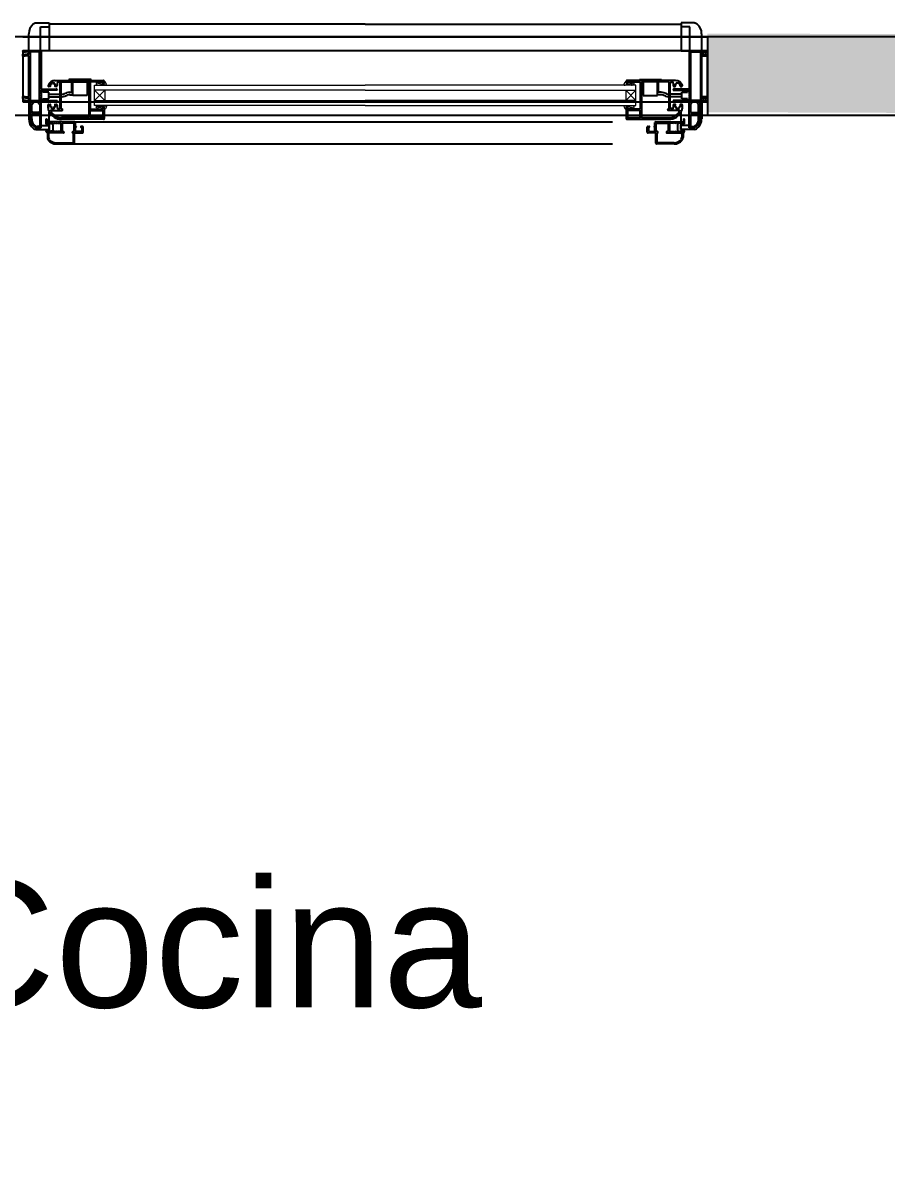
# Model space of a CAD drawing. Header units: millimetres. Extents: x 1.3 to 27.5, y 1.1 to 13.6.
# Drawn here: x 6.519 to 7.529, y 9.36 to 10.705 of the extents above; entities that cross this region are included whole.
import ezdxf

# ---------------------------------------------------------------- set-up
doc = ezdxf.new("R2010")
doc.units = ezdxf.units.MM
for name, color, linetype in [('PDF_Texto', 7, 'Continuous'), ('U-00-Carpinteria-Ventana-Hoja', 1, 'Continuous'), ('U-00-Carpinteria-Ventana-Marco', 2, 'Continuous'), ('U-00-Carpinteria-Ventana-Vano', 1, 'Continuous'), ('U-00-Muro-PANELES MADERA', 36, 'Continuous')]:
    doc.layers.add(name, color=color, linetype=linetype)
doc.layers.add('U-00-Carpinteria-Ventana-Vidrio', color=132, linetype='Continuous', lineweight=9, transparency=0.8)
doc.layers.add('U-00-Grafica-Hatch-Madera', color=7, linetype='Continuous', true_color=0xb8a47a)
doc.styles.add('PDF Arial', font='arial.ttf')

msp = doc.modelspace()

# ---------------------------------------------------------------- hatches: boundary and pattern name
at = {"layer": 'U-00-Grafica-Hatch-Madera', "true_color": 0x784a3b}
h = msp.add_hatch(color=27, dxfattribs=at)
h.dxf.hatch_style = 1
h.paths.add_polyline_path([(8.5919, 9.3767), (8.5919, 10.6887), (7.319, 10.6927), (7.319, 10.6007), (8.4999, 10.5967), (8.4999, 6.6767), (7.8136, 6.6767), (7.8136, 6.5847), (9.2919, 6.5897), (9.2919, 6.6758), (8.5919, 6.6767)])

# ---------------------------------------------------------------- linework, layer by layer
at = {"layer": 'U-00-Carpinteria-Ventana-Hoja'}
for p, q in [((6.5506, 10.6308), (6.5493, 10.6308)), ((6.5499, 10.6322), (6.5499, 10.632)), ((6.5499, 10.632), (6.5506, 10.632)), ((6.5522, 10.6332), (6.5507, 10.6332)), ((6.5522, 10.6342), (6.5522, 10.6332)), ((6.5546, 10.6352), (6.5532, 10.6352)), ((6.5556, 10.6332), (6.5556, 10.6342)), ((6.5574, 10.6332), (6.5556, 10.6332)), ((6.5563, 10.6377), (6.613, 10.6377)), ((6.5567, 10.632), (6.5574, 10.632)), ((6.5579, 10.6308), (6.5567, 10.6308)), ((6.5574, 10.632), (6.5574, 10.6332)), ((6.5589, 10.6348), (6.5589, 10.6318)), ((6.5614, 10.6358), (6.5599, 10.6358)), ((6.5624, 10.6059), (6.5624, 10.6348)), ((6.5638, 10.6044), (6.5638, 10.6363)), ((6.5638, 10.6363), (6.5961, 10.6363)), ((6.5986, 10.639), (6.5727, 10.639)), ((6.5727, 10.639), (6.5727, 10.6377)), ((6.5727, 10.6377), (6.5986, 10.6377)), ((6.5762, 10.6241), (6.5762, 10.6363)), ((6.5773, 10.6201), (6.5773, 10.6363)), ((6.594, 10.6363), (6.594, 10.6201)), ((6.5951, 10.6226), (6.5951, 10.6363)), ((6.5961, 10.6363), (6.5961, 10.5954)), ((6.6125, 10.6363), (6.5976, 10.6363)), ((6.5976, 10.6363), (6.5976, 10.6044)), ((6.5986, 10.6377), (6.5986, 10.639)), ((6.6125, 10.6343), (6.6125, 10.6363)), ((6.6133, 10.6343), (6.6125, 10.6343)), ((6.614, 10.6367), (6.614, 10.635)), ((7.224, 10.6367), (7.224, 10.635)), ((7.2248, 10.6343), (7.2255, 10.6343)), ((7.2818, 10.6377), (7.225, 10.6377)), ((7.2255, 10.6343), (7.2255, 10.6363)), ((7.2255, 10.6363), (7.2405, 10.6363)), ((7.2395, 10.6377), (7.2395, 10.639)), ((7.2395, 10.639), (7.2654, 10.639)), ((7.2654, 10.6377), (7.2395, 10.6377)), ((7.2405, 10.6363), (7.2405, 10.6044)), ((7.2742, 10.6363), (7.242, 10.6363)), ((7.242, 10.6363), (7.242, 10.5954)), ((7.243, 10.6226), (7.243, 10.6363)), ((7.2441, 10.6363), (7.2441, 10.6201)), ((7.2608, 10.6201), (7.2608, 10.6363)), ((7.2619, 10.6241), (7.2619, 10.6363)), ((7.2654, 10.639), (7.2654, 10.6377)), ((7.2742, 10.6044), (7.2742, 10.6363)), ((7.2757, 10.6059), (7.2757, 10.6348)), ((7.2767, 10.6358), (7.2782, 10.6358)), ((7.2792, 10.6348), (7.2792, 10.6318)), ((7.2802, 10.6308), (7.2814, 10.6308)), ((7.2807, 10.632), (7.2807, 10.6332)), ((7.2807, 10.6332), (7.2825, 10.6332)), ((7.2814, 10.632), (7.2807, 10.632)), ((7.2825, 10.6332), (7.2825, 10.6342)), ((7.2835, 10.6352), (7.2849, 10.6352)), ((7.2859, 10.6342), (7.2859, 10.6332)), ((7.2859, 10.6332), (7.2874, 10.6332)), ((7.2882, 10.632), (7.2875, 10.632)), ((7.2875, 10.6308), (7.2888, 10.6308)), ((7.2882, 10.6322), (7.2882, 10.632)), ((6.5421, 10.6243), (6.5421, 10.6263)), ((6.5491, 10.6243), (6.5421, 10.6243)), ((6.5421, 10.6143), (6.5421, 10.6163)), ((6.5421, 10.6163), (6.5491, 10.6163)), ((6.5491, 10.6163), (6.5491, 10.6243)), ((6.5491, 10.6218), (6.5624, 10.6218)), ((6.5491, 10.6188), (6.5624, 10.6188)), ((6.5638, 10.6218), (6.5643, 10.6218)), ((6.5638, 10.6188), (6.5649, 10.6188)), ((6.5673, 10.6224), (6.5699, 10.6235)), ((6.568, 10.6194), (6.5706, 10.6205)), ((6.573, 10.6241), (6.5773, 10.6241)), ((6.5736, 10.6211), (6.5773, 10.6211)), ((6.594, 10.6201), (6.5773, 10.6201)), ((6.594, 10.6221), (6.5946, 10.6221)), ((7.2441, 10.6221), (7.2435, 10.6221)), ((7.2441, 10.6201), (7.2608, 10.6201)), ((7.2651, 10.6241), (7.2608, 10.6241)), ((7.2644, 10.6211), (7.2608, 10.6211)), ((7.2701, 10.6194), (7.2675, 10.6205)), ((7.2707, 10.6224), (7.2681, 10.6235)), ((7.2742, 10.6188), (7.2731, 10.6188)), ((7.2742, 10.6218), (7.2738, 10.6218)), ((7.289, 10.6218), (7.2757, 10.6218)), ((7.289, 10.6188), (7.2757, 10.6188)), ((7.289, 10.6163), (7.289, 10.6243)), ((7.289, 10.6243), (7.2959, 10.6243)), ((7.2959, 10.6163), (7.289, 10.6163)), ((7.2959, 10.6243), (7.2959, 10.6263)), ((7.2959, 10.6143), (7.2959, 10.6163)), ((6.5483, 10.6053), (6.5483, 10.6089)), ((6.5493, 10.6099), (6.5506, 10.6099)), ((6.5506, 10.6087), (6.5499, 10.6087)), ((6.5499, 10.6087), (6.5499, 10.6075)), ((6.5499, 10.6075), (6.5522, 10.6075)), ((6.5516, 10.6029), (6.5648, 10.6029)), ((6.5522, 10.6075), (6.5522, 10.6059)), ((6.5532, 10.6049), (6.5547, 10.6049)), ((6.5556, 10.6059), (6.5556, 10.6075)), ((6.5556, 10.6075), (6.5574, 10.6075)), ((6.5567, 10.6099), (6.5579, 10.6099)), ((6.5574, 10.6087), (6.5567, 10.6087)), ((6.5574, 10.6075), (6.5574, 10.6087)), ((6.5589, 10.6089), (6.5589, 10.6059)), ((6.5599, 10.6049), (6.5614, 10.6049)), ((6.5648, 10.6044), (6.5638, 10.6044)), ((6.5653, 10.6034), (6.5653, 10.6039)), ((6.5976, 10.6044), (6.6125, 10.6044)), ((6.5976, 10.5949), (6.5976, 10.6024)), ((6.5981, 10.6029), (6.612, 10.6029)), ((6.6125, 10.6044), (6.6125, 10.6064)), ((6.6125, 10.6064), (6.6133, 10.6064)), ((6.6125, 10.6024), (6.6125, 10.5949)), ((6.614, 10.6056), (6.614, 10.5934)), ((7.224, 10.6056), (7.224, 10.5934)), ((7.2255, 10.6064), (7.2248, 10.6064)), ((7.2255, 10.6044), (7.2255, 10.6064)), ((7.2405, 10.6044), (7.2255, 10.6044)), ((7.2255, 10.6024), (7.2255, 10.5949)), ((7.24, 10.6029), (7.226, 10.6029)), ((7.2405, 10.5949), (7.2405, 10.6024)), ((7.2727, 10.6034), (7.2727, 10.6039)), ((7.2732, 10.6044), (7.2742, 10.6044)), ((7.2865, 10.6029), (7.2732, 10.6029)), ((7.2782, 10.6049), (7.2767, 10.6049)), ((7.2792, 10.6089), (7.2792, 10.6059)), ((7.2814, 10.6099), (7.2802, 10.6099)), ((7.2807, 10.6075), (7.2807, 10.6087)), ((7.2807, 10.6087), (7.2814, 10.6087)), ((7.2824, 10.6075), (7.2807, 10.6075)), ((7.2824, 10.6059), (7.2824, 10.6075)), ((7.2849, 10.6049), (7.2834, 10.6049)), ((7.2882, 10.6075), (7.2859, 10.6075)), ((7.2859, 10.6075), (7.2859, 10.6059)), ((7.2888, 10.6099), (7.2875, 10.6099)), ((7.2875, 10.6087), (7.2882, 10.6087)), ((7.2882, 10.6087), (7.2882, 10.6075)), ((7.2898, 10.6053), (7.2898, 10.6089)), ((6.5951, 10.5944), (6.5641, 10.5944)), ((6.613, 10.5924), (6.5641, 10.5924)), ((6.612, 10.5944), (6.5981, 10.5944)), ((7.225, 10.5924), (7.2739, 10.5924)), ((7.226, 10.5944), (7.24, 10.5944)), ((7.243, 10.5944), (7.2739, 10.5944))]:
    msp.add_line(p, q, dxfattribs=at)
for centre, radius, start, end in [((6.5563, 10.6293), 0.00846, 89.9334, 160.5221), ((6.5493, 10.6318), 0.000996, 160.5221, 270), ((6.5507, 10.6323), 0.000846, 92.1062, 190.202), ((6.5506, 10.6314), 0.000597, 270, 90), ((6.5532, 10.6342), 0.000996, 90, 180), ((6.5546, 10.6342), 0.000996, 360, 90), ((6.5567, 10.6314), 0.000597, 90, 270), ((6.5579, 10.6318), 0.000996, 270, 360), ((6.5599, 10.6348), 0.000996, 90.0006, 180), ((6.5614, 10.6348), 0.000996, 360, 90.0006), ((6.613, 10.6367), 0.000996, 360, 90.0008), ((6.6133, 10.635), 0.000747, 270, 360), ((7.225, 10.6367), 0.000996, 89.9992, 180), ((7.2248, 10.635), 0.000747, 180, 270), ((7.2767, 10.6348), 0.000996, 89.9994, 180), ((7.2782, 10.6348), 0.000996, 0, 89.9994), ((7.2802, 10.6318), 0.000996, 180, 270), ((7.2814, 10.6314), 0.000597, 270, 90), ((7.2818, 10.6293), 0.00846, 19.4779, 90.0666), ((7.2835, 10.6342), 0.000996, 90, 180), ((7.2849, 10.6342), 0.000996, 0, 90), ((7.2875, 10.6314), 0.000597, 90, 270), ((7.2873, 10.6323), 0.000846, 349.798, 87.8938), ((7.2888, 10.6318), 0.000996, 270, 19.4779), ((6.5643, 10.6298), 0.00797, 270, 292.5568), ((6.5649, 10.6268), 0.00797, 270, 292.5568), ((6.573, 10.6161), 0.00797, 90, 112.5568), ((6.5736, 10.6131), 0.00797, 90, 112.5568), ((6.5946, 10.6226), 0.000498, 270, 360), ((7.2435, 10.6226), 0.000498, 180, 270), ((7.2644, 10.6131), 0.00797, 67.4432, 90), ((7.2651, 10.6161), 0.00797, 67.4432, 90), ((7.2731, 10.6268), 0.00797, 247.4432, 270), ((7.2738, 10.6298), 0.00797, 247.4432, 270), ((6.5493, 10.6089), 0.000996, 90, 180), ((6.5563, 10.6053), 0.00797, 180, 206.2865), ((6.5641, 10.6092), 0.0167, 206.2865, 270), ((6.5506, 10.6093), 0.000597, 270, 90), ((6.5516, 10.6024), 0.000498, 89.9992, 208.3925), ((6.5641, 10.6092), 0.0147, 208.3925, 270), ((6.5532, 10.6059), 0.000996, 180, 270), ((6.5547, 10.6059), 0.000996, 270, 360), ((6.5567, 10.6093), 0.000597, 90, 270), ((6.5579, 10.6089), 0.000996, 360, 90), ((6.5599, 10.6059), 0.000996, 180, 269.9994), ((6.5614, 10.6059), 0.000996, 269.9994, 360), ((6.5648, 10.6039), 0.000498, 359.9992, 90), ((6.5648, 10.6034), 0.000498, 269.9992, 359.9992), ((6.5981, 10.6024), 0.000498, 89.9992, 180), ((6.612, 10.6024), 0.000498, 360, 89.9992), ((6.6133, 10.6056), 0.000747, 360, 90), ((7.2248, 10.6056), 0.000747, 90, 180), ((7.226, 10.6024), 0.000498, 90.0008, 180), ((7.24, 10.6024), 0.000498, 0, 90.0008), ((7.2732, 10.6039), 0.000498, 90, 180.0008), ((7.2732, 10.6034), 0.000498, 180.0008, 270.0008), ((7.2739, 10.6092), 0.0147, 270, 331.6075), ((7.2739, 10.6092), 0.0167, 270, 333.7135), ((7.2767, 10.6059), 0.000996, 180, 270.0006), ((7.2782, 10.6059), 0.000996, 270.0006, 0), ((7.2802, 10.6089), 0.000996, 90, 180), ((7.2814, 10.6093), 0.000597, 270, 90), ((7.2834, 10.6059), 0.000996, 180, 270), ((7.2849, 10.6059), 0.000996, 270, 0), ((7.2865, 10.6024), 0.000498, 331.6075, 90.0008), ((7.2875, 10.6093), 0.000597, 90, 270), ((7.2888, 10.6089), 0.000996, 0, 90), ((7.2818, 10.6053), 0.00797, 333.7135, 0), ((6.5951, 10.5954), 0.000996, 270, 360), ((6.5981, 10.5949), 0.000498, 180, 270), ((6.612, 10.5949), 0.000498, 270, 360), ((6.613, 10.5934), 0.000996, 270, 360), ((7.225, 10.5934), 0.000996, 180, 270), ((7.226, 10.5949), 0.000498, 180, 270), ((7.24, 10.5949), 0.000498, 270, 0), ((7.243, 10.5954), 0.000996, 180, 270)]:
    msp.add_arc(centre, radius, start, end, dxfattribs=at)
at = {"layer": 'U-00-Carpinteria-Ventana-Marco'}
for p, q in [((6.5343, 10.705), (6.5496, 10.705)), ((6.5396, 10.6726), (6.5396, 10.7005)), ((6.5396, 10.7005), (6.5496, 10.7005)), ((6.5496, 10.705), (6.5496, 10.6726)), ((6.919, 10.7035), (6.5496, 10.7035)), ((6.919, 10.7035), (7.2885, 10.7035)), ((7.2885, 10.705), (7.2885, 10.6726)), ((7.3038, 10.705), (7.2885, 10.705)), ((7.2984, 10.7005), (7.2885, 10.7005)), ((7.2984, 10.6726), (7.2984, 10.7005)), ((6.5257, 10.6726), (6.5257, 10.6925)), ((7.3124, 10.6726), (7.3124, 10.6925)), ((6.519, 10.6719), (6.519, 10.6726)), ((6.519, 10.6726), (6.5401, 10.6726)), ((6.519, 10.6726), (6.519, 10.6719)), ((6.519, 10.6662), (6.519, 10.6686)), ((6.519, 10.6686), (6.52, 10.6686)), ((6.521, 10.6705), (6.5193, 10.6715)), ((6.52, 10.6686), (6.52, 10.6679)), ((6.52, 10.6679), (6.5209, 10.6679)), ((6.5209, 10.6679), (6.5235, 10.6686)), ((6.5221, 10.6714), (6.5217, 10.6707)), ((6.5252, 10.6714), (6.5221, 10.6714)), ((6.5235, 10.6686), (6.524, 10.6686)), ((6.5245, 10.6681), (6.5245, 10.6679)), ((6.5245, 10.6679), (6.5252, 10.6679)), ((6.5496, 10.6726), (6.5257, 10.6726)), ((6.5257, 10.6684), (6.5257, 10.6709)), ((6.5272, 10.6706), (6.5272, 10.6148)), ((6.5379, 10.6711), (6.5277, 10.6711)), ((6.5384, 10.6148), (6.5384, 10.6706)), ((6.5401, 10.6726), (6.5401, 10.6288)), ((7.2885, 10.6726), (7.3124, 10.6726)), ((7.319, 10.6726), (7.2979, 10.6726)), ((7.2979, 10.6726), (7.2979, 10.6288)), ((7.2997, 10.6148), (7.2997, 10.6706)), ((7.3002, 10.6711), (7.3104, 10.6711)), ((7.3109, 10.6706), (7.3109, 10.6148)), ((7.3124, 10.6684), (7.3124, 10.6709)), ((7.3129, 10.6714), (7.3159, 10.6714)), ((7.3136, 10.6679), (7.3129, 10.6679)), ((7.3136, 10.6681), (7.3136, 10.6679)), ((7.3146, 10.6686), (7.3141, 10.6686)), ((7.3171, 10.6679), (7.3146, 10.6686)), ((7.3159, 10.6714), (7.3164, 10.6707)), ((7.317, 10.6705), (7.3188, 10.6715)), ((7.318, 10.6679), (7.3171, 10.6679)), ((7.319, 10.6686), (7.318, 10.6686)), ((7.318, 10.6686), (7.318, 10.6679)), ((7.319, 10.6719), (7.319, 10.6726)), ((7.319, 10.6726), (7.319, 10.6719)), ((7.319, 10.6662), (7.319, 10.6686)), ((6.5202, 10.6655), (6.519, 10.6662)), ((6.5252, 10.6667), (6.5202, 10.6667)), ((6.5202, 10.6667), (6.5202, 10.6655)), ((6.5257, 10.6442), (6.5257, 10.6662)), ((7.3124, 10.6442), (7.3124, 10.6662)), ((7.3129, 10.6667), (7.3178, 10.6667)), ((7.3178, 10.6667), (7.3178, 10.6655)), ((7.3178, 10.6655), (7.319, 10.6662)), ((6.5257, 10.6192), (6.5257, 10.6442)), ((7.3124, 10.6192), (7.3124, 10.6442)), ((6.5411, 10.6278), (6.5579, 10.6278)), ((7.2969, 10.6278), (7.2802, 10.6278)), ((6.519, 10.6192), (6.5202, 10.6199)), ((6.519, 10.6168), (6.519, 10.6192)), ((6.52, 10.6168), (6.519, 10.6168)), ((6.5193, 10.6139), (6.521, 10.6149)), ((6.5209, 10.6175), (6.52, 10.6175)), ((6.52, 10.6175), (6.52, 10.6168)), ((6.5202, 10.6199), (6.5202, 10.6187)), ((6.5202, 10.6187), (6.5252, 10.6187)), ((6.5235, 10.6168), (6.5209, 10.6175)), ((6.5217, 10.6148), (6.5221, 10.614)), ((6.5221, 10.614), (6.5252, 10.614)), ((6.524, 10.6168), (6.5235, 10.6168)), ((6.5252, 10.6175), (6.5245, 10.6175)), ((6.5245, 10.6175), (6.5245, 10.6173)), ((6.5256, 10.6156), (6.5256, 10.6156)), ((6.5257, 10.6145), (6.5257, 10.617)), ((6.5277, 10.6143), (6.5379, 10.6143)), ((6.5401, 10.6258), (6.5401, 10.6218)), ((6.5401, 10.6218), (6.5406, 10.6213)), ((6.5406, 10.6213), (6.5401, 10.6208)), ((6.5401, 10.6208), (6.5401, 10.6198)), ((6.5401, 10.6198), (6.5406, 10.6193)), ((6.5406, 10.6193), (6.5401, 10.6188)), ((6.5401, 10.6188), (6.5401, 10.6148)), ((6.5589, 10.6263), (6.5406, 10.6263)), ((6.5406, 10.6143), (6.5589, 10.6143)), ((6.5589, 10.6268), (6.5589, 10.6263)), ((6.5589, 10.6143), (6.5589, 10.6138)), ((7.2792, 10.6268), (7.2792, 10.6263)), ((7.2792, 10.6263), (7.2974, 10.6263)), ((7.2974, 10.6143), (7.2792, 10.6143)), ((7.2792, 10.6143), (7.2792, 10.6138)), ((7.2979, 10.6218), (7.2974, 10.6213)), ((7.2974, 10.6213), (7.2979, 10.6208)), ((7.2979, 10.6198), (7.2974, 10.6193)), ((7.2974, 10.6193), (7.2979, 10.6188)), ((7.2979, 10.6258), (7.2979, 10.6218)), ((7.2979, 10.6208), (7.2979, 10.6198)), ((7.2979, 10.6188), (7.2979, 10.6148)), ((7.3104, 10.6143), (7.3002, 10.6143)), ((7.3124, 10.6145), (7.3124, 10.617)), ((7.3124, 10.6156), (7.3124, 10.6156)), ((7.3178, 10.6187), (7.3129, 10.6187)), ((7.3129, 10.6175), (7.3136, 10.6175)), ((7.3159, 10.614), (7.3129, 10.614)), ((7.3136, 10.6175), (7.3136, 10.6173)), ((7.3141, 10.6168), (7.3146, 10.6168)), ((7.3146, 10.6168), (7.3171, 10.6175)), ((7.3164, 10.6148), (7.3159, 10.614)), ((7.3188, 10.6139), (7.317, 10.6149)), ((7.3171, 10.6175), (7.318, 10.6175)), ((7.319, 10.6192), (7.3178, 10.6199)), ((7.3178, 10.6199), (7.3178, 10.6187)), ((7.318, 10.6175), (7.318, 10.6168)), ((7.318, 10.6168), (7.319, 10.6168)), ((7.319, 10.6168), (7.319, 10.6192)), ((6.5579, 10.6129), (6.519, 10.6129)), ((6.5496, 10.6129), (6.5257, 10.6129)), ((6.5257, 10.6129), (6.5257, 10.5929)), ((6.5278, 10.6129), (6.5278, 10.5929)), ((6.529, 10.6129), (6.5278, 10.6129)), ((6.5313, 10.6124), (6.529, 10.6129)), ((6.5293, 10.6099), (6.5313, 10.6119)), ((6.5293, 10.6014), (6.5293, 10.6099)), ((6.5377, 10.6004), (6.5303, 10.6004)), ((6.5313, 10.6119), (6.5313, 10.6124)), ((6.539, 10.6129), (6.5367, 10.6124)), ((6.5367, 10.6124), (6.5367, 10.6119)), ((6.5367, 10.6119), (6.5387, 10.6099)), ((6.5387, 10.6099), (6.5387, 10.6014)), ((6.5401, 10.6129), (6.539, 10.6129)), ((6.5401, 10.5825), (6.5401, 10.6129)), ((6.5496, 10.5805), (6.5496, 10.6009)), ((7.2802, 10.6129), (7.319, 10.6129)), ((7.2885, 10.6129), (7.3124, 10.6129)), ((7.2885, 10.5805), (7.2885, 10.6009)), ((7.2979, 10.5825), (7.2979, 10.6129)), ((7.2979, 10.6129), (7.2991, 10.6129)), ((7.2991, 10.6129), (7.3014, 10.6124)), ((7.3014, 10.6119), (7.2994, 10.6099)), ((7.2994, 10.6099), (7.2994, 10.6014)), ((7.3004, 10.6004), (7.3078, 10.6004)), ((7.3014, 10.6124), (7.3014, 10.6119)), ((7.3068, 10.6124), (7.3091, 10.6129)), ((7.3068, 10.6119), (7.3068, 10.6124)), ((7.3088, 10.6099), (7.3068, 10.6119)), ((7.3088, 10.6014), (7.3088, 10.6099)), ((7.3091, 10.6129), (7.3103, 10.6129)), ((7.3103, 10.6129), (7.3103, 10.5929)), ((7.3124, 10.6129), (7.3124, 10.5929)), ((7.319, 10.6129), (7.319, 10.6135)), ((6.5293, 10.5929), (6.5293, 10.5979)), ((6.5303, 10.5989), (6.5377, 10.5989)), ((6.5387, 10.5979), (6.5387, 10.585)), ((6.546, 10.5873), (6.546, 10.5924)), ((6.5465, 10.5929), (6.5465, 10.5929)), ((6.547, 10.5925), (6.5474, 10.5884)), ((6.5794, 10.5895), (6.5482, 10.5895)), ((6.5482, 10.588), (6.5485, 10.588)), ((6.5484, 10.5875), (6.549, 10.5875)), ((6.5485, 10.588), (6.549, 10.5875)), ((6.549, 10.5875), (6.5495, 10.588)), ((6.549, 10.5875), (6.5495, 10.588)), ((6.5495, 10.588), (6.5505, 10.588)), ((6.5495, 10.588), (6.55, 10.5875)), ((6.55, 10.5875), (6.551, 10.5875)), ((6.5505, 10.588), (6.551, 10.5875)), ((6.551, 10.5875), (6.5515, 10.588)), ((6.551, 10.5875), (6.5515, 10.588)), ((6.5515, 10.588), (6.5525, 10.588)), ((6.5515, 10.588), (6.552, 10.5875)), ((6.552, 10.5875), (6.553, 10.5875)), ((6.5525, 10.588), (6.553, 10.5875)), ((6.553, 10.5875), (6.5535, 10.588)), ((6.5535, 10.588), (6.5545, 10.588)), ((6.5545, 10.588), (6.555, 10.5875)), ((6.555, 10.5875), (6.5555, 10.588)), ((6.5555, 10.588), (6.5565, 10.588)), ((6.5565, 10.588), (6.5569, 10.5875)), ((6.5569, 10.5875), (6.5574, 10.588)), ((6.5574, 10.588), (6.5584, 10.588)), ((6.5584, 10.588), (6.5589, 10.5875)), ((6.5589, 10.5875), (6.5594, 10.588)), ((6.5594, 10.588), (6.5624, 10.588)), ((6.5634, 10.587), (6.5634, 10.579)), ((6.5789, 10.588), (6.5649, 10.588)), ((6.5649, 10.588), (6.5649, 10.578)), ((6.5789, 10.578), (6.5789, 10.588)), ((6.5794, 10.5895), (7.2082, 10.5895)), ((6.5803, 10.5842), (6.5803, 10.5885)), ((7.2577, 10.5842), (7.2577, 10.5885)), ((7.2587, 10.5895), (7.2898, 10.5895)), ((7.2592, 10.588), (7.2732, 10.588)), ((7.2592, 10.578), (7.2592, 10.588)), ((7.2732, 10.588), (7.2732, 10.578)), ((7.2747, 10.587), (7.2747, 10.579)), ((7.2786, 10.588), (7.2756, 10.588)), ((7.2791, 10.5875), (7.2786, 10.588)), ((7.2796, 10.588), (7.2791, 10.5875)), ((7.2806, 10.588), (7.2796, 10.588)), ((7.2811, 10.5875), (7.2806, 10.588)), ((7.2816, 10.588), (7.2811, 10.5875)), ((7.2826, 10.588), (7.2816, 10.588)), ((7.2831, 10.5875), (7.2826, 10.588)), ((7.2836, 10.588), (7.2831, 10.5875)), ((7.2846, 10.588), (7.2836, 10.588)), ((7.2851, 10.5875), (7.2846, 10.588)), ((7.2856, 10.588), (7.2851, 10.5875)), ((7.2861, 10.5875), (7.2851, 10.5875)), ((7.2866, 10.588), (7.2856, 10.588)), ((7.2866, 10.588), (7.2861, 10.5875)), ((7.2871, 10.5875), (7.2866, 10.588)), ((7.2871, 10.5875), (7.2866, 10.588)), ((7.2876, 10.588), (7.2871, 10.5875)), ((7.2881, 10.5875), (7.2871, 10.5875)), ((7.2886, 10.588), (7.2876, 10.588)), ((7.2886, 10.588), (7.2881, 10.5875)), ((7.2891, 10.5875), (7.2886, 10.588)), ((7.2891, 10.5875), (7.2886, 10.588)), ((7.2896, 10.588), (7.2891, 10.5875)), ((7.2897, 10.5875), (7.2891, 10.5875)), ((7.2898, 10.588), (7.2896, 10.588)), ((7.291, 10.5925), (7.2907, 10.5884)), ((7.2916, 10.5929), (7.2915, 10.5929)), ((7.2921, 10.5873), (7.2921, 10.5924)), ((7.2994, 10.5979), (7.2994, 10.585)), ((7.3078, 10.5989), (7.3004, 10.5989)), ((7.3088, 10.5929), (7.3088, 10.5979)), ((6.5343, 10.5805), (6.5496, 10.5805)), ((6.5377, 10.584), (6.5354, 10.584)), ((6.5354, 10.5825), (6.5401, 10.5825)), ((6.5401, 10.585), (6.5496, 10.585)), ((6.546, 10.578), (6.546, 10.5786)), ((6.5495, 10.586), (6.5469, 10.5864)), ((6.5469, 10.5796), (6.5495, 10.5799)), ((6.5475, 10.577), (6.547, 10.577)), ((6.549, 10.5785), (6.5475, 10.5785)), ((6.5475, 10.5785), (6.5475, 10.577)), ((6.5475, 10.5775), (6.5475, 10.5712)), ((6.5485, 10.578), (6.548, 10.578)), ((6.549, 10.5785), (6.5485, 10.578)), ((6.5495, 10.578), (6.549, 10.5785)), ((6.5495, 10.578), (6.549, 10.5785)), ((6.549, 10.5755), (6.549, 10.5712)), ((6.55, 10.5785), (6.5495, 10.578)), ((6.5505, 10.578), (6.5495, 10.578)), ((6.55, 10.5804), (6.55, 10.5855)), ((6.551, 10.5785), (6.55, 10.5785)), ((6.5664, 10.5765), (6.55, 10.5765)), ((6.551, 10.5785), (6.5505, 10.578)), ((6.5515, 10.578), (6.551, 10.5785)), ((6.5515, 10.578), (6.551, 10.5785)), ((6.552, 10.5785), (6.5515, 10.578)), ((6.5525, 10.578), (6.5515, 10.578)), ((6.553, 10.5785), (6.552, 10.5785)), ((6.553, 10.5785), (6.5525, 10.578)), ((6.5535, 10.578), (6.553, 10.5785)), ((6.5545, 10.578), (6.5535, 10.578)), ((6.554, 10.5865), (6.554, 10.5795)), ((6.555, 10.5785), (6.5545, 10.578)), ((6.5555, 10.578), (6.555, 10.5785)), ((6.5565, 10.578), (6.5555, 10.578)), ((6.5569, 10.5785), (6.5565, 10.578)), ((6.5574, 10.578), (6.5569, 10.5785)), ((6.5584, 10.578), (6.5574, 10.578)), ((6.5589, 10.5785), (6.5584, 10.578)), ((6.5594, 10.578), (6.5589, 10.5785)), ((6.5624, 10.578), (6.5594, 10.578)), ((6.5649, 10.578), (6.5664, 10.578)), ((6.5669, 10.5775), (6.5669, 10.577)), ((6.5769, 10.577), (6.5769, 10.5775)), ((6.5774, 10.578), (6.5789, 10.578)), ((6.5779, 10.5656), (6.5779, 10.576)), ((6.5794, 10.5646), (6.5794, 10.5765)), ((6.5794, 10.5765), (6.5883, 10.5765)), ((6.5809, 10.5842), (6.5803, 10.5842)), ((6.5803, 10.5785), (6.5803, 10.5825)), ((6.5808, 10.583), (6.5809, 10.583)), ((6.5873, 10.578), (6.5808, 10.578)), ((6.5883, 10.5842), (6.5871, 10.5842)), ((6.5871, 10.583), (6.5873, 10.583)), ((6.5878, 10.5825), (6.5878, 10.5785)), ((6.5893, 10.5775), (6.5893, 10.5832)), ((7.2488, 10.5775), (7.2488, 10.5832)), ((7.2498, 10.5842), (7.251, 10.5842)), ((7.2587, 10.5765), (7.2498, 10.5765)), ((7.2503, 10.5825), (7.2503, 10.5785)), ((7.251, 10.583), (7.2508, 10.583)), ((7.2508, 10.578), (7.2572, 10.578)), ((7.2571, 10.5842), (7.2577, 10.5842)), ((7.2572, 10.583), (7.2571, 10.583)), ((7.2577, 10.5785), (7.2577, 10.5825)), ((7.2587, 10.5646), (7.2587, 10.5765)), ((7.2607, 10.578), (7.2592, 10.578)), ((7.2602, 10.5656), (7.2602, 10.576)), ((7.2612, 10.577), (7.2612, 10.5775)), ((7.2712, 10.5775), (7.2712, 10.577)), ((7.2732, 10.578), (7.2717, 10.578)), ((7.2717, 10.5765), (7.2881, 10.5765)), ((7.2756, 10.578), (7.2786, 10.578)), ((7.2786, 10.578), (7.2791, 10.5785)), ((7.2791, 10.5785), (7.2796, 10.578)), ((7.2796, 10.578), (7.2806, 10.578)), ((7.2806, 10.578), (7.2811, 10.5785)), ((7.2811, 10.5785), (7.2816, 10.578)), ((7.2816, 10.578), (7.2826, 10.578)), ((7.2826, 10.578), (7.2831, 10.5785)), ((7.2831, 10.5785), (7.2836, 10.578)), ((7.2836, 10.578), (7.2846, 10.578)), ((7.2841, 10.5865), (7.2841, 10.5795)), ((7.2846, 10.578), (7.2851, 10.5785)), ((7.2851, 10.5785), (7.2856, 10.578)), ((7.2851, 10.5785), (7.2861, 10.5785)), ((7.2856, 10.578), (7.2866, 10.578)), ((7.2861, 10.5785), (7.2866, 10.578)), ((7.2866, 10.578), (7.2871, 10.5785)), ((7.2866, 10.578), (7.2871, 10.5785)), ((7.2871, 10.5785), (7.2876, 10.578)), ((7.2871, 10.5785), (7.2881, 10.5785)), ((7.2876, 10.578), (7.2886, 10.578)), ((7.2881, 10.5804), (7.2881, 10.5855)), ((7.2881, 10.5785), (7.2886, 10.578)), ((7.2885, 10.586), (7.2912, 10.5864)), ((7.2979, 10.585), (7.2885, 10.585)), ((7.3038, 10.5805), (7.2885, 10.5805)), ((7.2912, 10.5796), (7.2885, 10.5799)), ((7.2886, 10.578), (7.2891, 10.5785)), ((7.2886, 10.578), (7.2891, 10.5785)), ((7.2891, 10.5785), (7.2896, 10.578)), ((7.2891, 10.5785), (7.2906, 10.5785)), ((7.2891, 10.5755), (7.2891, 10.5712)), ((7.2896, 10.578), (7.2901, 10.578)), ((7.2906, 10.5785), (7.2906, 10.577)), ((7.2906, 10.5775), (7.2906, 10.5712)), ((7.2906, 10.577), (7.2911, 10.577)), ((7.2921, 10.578), (7.2921, 10.5786)), ((7.3026, 10.5825), (7.2979, 10.5825)), ((7.3004, 10.584), (7.3026, 10.584)), ((6.5579, 10.5651), (6.5774, 10.5651)), ((6.5579, 10.5636), (6.5784, 10.5636)), ((6.5784, 10.5636), (7.2082, 10.5636)), ((7.2801, 10.5636), (7.2597, 10.5636)), ((7.2801, 10.5651), (7.2607, 10.5651))]:
    msp.add_line(p, q, dxfattribs=at)
for centre, radius, start, end in [((6.5397, 10.6925), 0.014, 128.2132, 180), ((6.5354, 10.698), 0.00707, 99.6276, 128.2132), ((7.3026, 10.698), 0.00707, 51.7868, 80.3724), ((7.2983, 10.6925), 0.014, 0, 51.7868), ((6.5195, 10.6719), 0.000498, 180, 240), ((6.5213, 10.6709), 0.000498, 240, 330), ((6.524, 10.6681), 0.000498, 360, 90), ((6.5252, 10.6709), 0.000498, 360, 90), ((6.5252, 10.6684), 0.000498, 270, 360), ((6.5277, 10.6706), 0.000498, 90, 180), ((6.5379, 10.6706), 0.000498, 360, 90), ((7.3002, 10.6706), 0.000498, 90, 180), ((7.3104, 10.6706), 0.000498, 0, 90), ((7.3129, 10.6709), 0.000498, 90, 180), ((7.3129, 10.6684), 0.000498, 180, 270), ((7.3141, 10.6681), 0.000498, 90, 180), ((7.3168, 10.6709), 0.000498, 210, 300), ((7.3185, 10.6719), 0.000498, 300, 0), ((6.5252, 10.6662), 0.000498, 360, 90), ((7.3129, 10.6662), 0.000498, 90, 180), ((6.5411, 10.6288), 0.000996, 180, 270), ((6.5579, 10.6268), 0.000996, 360, 90), ((7.2802, 10.6268), 0.000996, 90, 180), ((7.2969, 10.6288), 0.000996, 270, 0), ((6.5195, 10.6135), 0.000498, 120, 180), ((6.5213, 10.6145), 0.000498, 30, 120), ((6.524, 10.6173), 0.000498, 270, 360), ((6.5252, 10.6192), 0.000498, 270, 360), ((6.5252, 10.617), 0.000498, 360, 90), ((6.5252, 10.6145), 0.000498, 270, 360), ((6.5277, 10.6148), 0.000498, 180, 270), ((6.5379, 10.6148), 0.000498, 270, 360), ((6.5406, 10.6258), 0.000498, 90, 180), ((6.5406, 10.6148), 0.000498, 180, 270), ((6.5579, 10.6138), 0.000996, 270, 360), ((7.2802, 10.6138), 0.000996, 180, 270), ((7.2974, 10.6258), 0.000498, 0, 90), ((7.2974, 10.6148), 0.000498, 270, 0), ((7.3002, 10.6148), 0.000498, 180, 270), ((7.3104, 10.6148), 0.000498, 270, 0), ((7.3129, 10.6192), 0.000498, 180, 270), ((7.3129, 10.617), 0.000498, 90, 180), ((7.3129, 10.6145), 0.000498, 180, 270), ((7.3141, 10.6173), 0.000498, 180, 270), ((7.3168, 10.6145), 0.000498, 60, 150), ((7.3185, 10.6135), 0.000498, 0, 60), ((6.5303, 10.6014), 0.000996, 180, 270), ((6.5377, 10.6014), 0.000996, 270, 360), ((7.3004, 10.6014), 0.000996, 180, 270), ((7.3078, 10.6014), 0.000996, 270, 0), ((6.5397, 10.5929), 0.014, 180, 231.7868), ((6.5397, 10.5929), 0.0119, 180, 231.7868), ((6.5303, 10.5979), 0.000996, 90, 180), ((6.5397, 10.5929), 0.0105, 180, 231.7868), ((6.5377, 10.5979), 0.000996, 360, 90), ((6.5465, 10.5924), 0.000498, 90, 180), ((6.547, 10.5873), 0.000996, 180, 262.875), ((6.5465, 10.5924), 0.000498, 4.7201, 90), ((6.5484, 10.5885), 0.000996, 184.7201, 270), ((6.5482, 10.5887), 0.000747, 90, 270), ((6.553, 10.5865), 0.000996, 360, 90), ((6.5624, 10.587), 0.000996, 360, 90), ((6.5794, 10.5885), 0.000996, 360, 90), ((7.2587, 10.5885), 0.000996, 90, 180), ((7.2756, 10.587), 0.000996, 90, 180), ((7.2851, 10.5865), 0.000996, 90, 180), ((7.2897, 10.5885), 0.000996, 270, 355.2799), ((7.2898, 10.5887), 0.000747, 270, 90), ((7.2915, 10.5924), 0.000498, 90, 175.2799), ((7.2911, 10.5873), 0.000996, 277.125, 0), ((7.2916, 10.5924), 0.000498, 0, 90), ((7.3004, 10.5979), 0.000996, 90, 180), ((7.2983, 10.5929), 0.0105, 308.2132, 0), ((7.2983, 10.5929), 0.0119, 308.2132, 0), ((7.2983, 10.5929), 0.014, 308.2132, 0), ((7.3078, 10.5979), 0.000996, 0, 90), ((6.5354, 10.5875), 0.00707, 231.7868, 260.3723), ((6.5354, 10.5875), 0.00498, 231.7868, 270), ((6.5354, 10.5875), 0.00349, 231.7868, 270), ((6.5377, 10.585), 0.000996, 270, 360), ((6.547, 10.5786), 0.000996, 97.125, 180), ((6.547, 10.578), 0.000996, 180, 270), ((6.548, 10.5775), 0.000498, 90, 180), ((6.55, 10.5755), 0.000996, 90, 180), ((6.5495, 10.5855), 0.000498, 360, 82.875), ((6.5495, 10.5804), 0.000498, 277.125, 360), ((6.553, 10.5795), 0.000996, 270, 360), ((6.5624, 10.579), 0.000996, 270, 360), ((6.5664, 10.5775), 0.000498, 360, 90), ((6.5664, 10.577), 0.000498, 270, 360), ((6.5774, 10.5775), 0.000498, 90, 180), ((6.5774, 10.577), 0.000498, 180, 270), ((6.5774, 10.576), 0.000498, 360, 90), ((6.5808, 10.5825), 0.000498, 90, 180), ((6.5808, 10.5785), 0.000498, 180, 270), ((6.5809, 10.5836), 0.000597, 270, 90), ((6.5871, 10.5836), 0.000597, 90, 270), ((6.5873, 10.5825), 0.000498, 360, 90), ((6.5873, 10.5785), 0.000498, 270, 360), ((6.5883, 10.5832), 0.000996, 360, 90), ((6.5883, 10.5775), 0.000996, 270, 360), ((7.2498, 10.5832), 0.000996, 90, 180), ((7.2498, 10.5775), 0.000996, 180, 270), ((7.2508, 10.5825), 0.000498, 90, 180), ((7.2508, 10.5785), 0.000498, 180, 270), ((7.251, 10.5836), 0.000597, 270, 90), ((7.2571, 10.5836), 0.000597, 90, 270), ((7.2572, 10.5825), 0.000498, 0, 90), ((7.2572, 10.5785), 0.000498, 270, 0), ((7.2607, 10.576), 0.000498, 90, 180), ((7.2607, 10.5775), 0.000498, 0, 90), ((7.2607, 10.577), 0.000498, 270, 0), ((7.2717, 10.5775), 0.000498, 90, 180), ((7.2717, 10.577), 0.000498, 180, 270), ((7.2756, 10.579), 0.000996, 180, 270), ((7.2851, 10.5795), 0.000996, 180, 270), ((7.2886, 10.5855), 0.000498, 97.125, 180), ((7.2886, 10.5804), 0.000498, 180, 262.875), ((7.2881, 10.5755), 0.000996, 0, 90), ((7.2901, 10.5775), 0.000498, 0, 90), ((7.2911, 10.578), 0.000996, 270, 0), ((7.2911, 10.5786), 0.000996, 0, 82.875), ((7.3004, 10.585), 0.000996, 180, 270), ((7.3026, 10.5875), 0.00349, 270, 308.2132), ((7.3026, 10.5875), 0.00498, 270, 308.2132), ((7.3026, 10.5875), 0.00707, 279.6277, 308.2132), ((6.5525, 10.5712), 0.00498, 180, 218.2132), ((6.5579, 10.5755), 0.0119, 218.2132, 270), ((6.5525, 10.5712), 0.00349, 180, 218.2132), ((6.5579, 10.5755), 0.0105, 218.2132, 270), ((6.5774, 10.5656), 0.000498, 270, 360), ((6.5784, 10.5646), 0.000996, 270, 360), ((7.2597, 10.5646), 0.000996, 180, 270), ((7.2607, 10.5656), 0.000498, 180, 270), ((7.2801, 10.5755), 0.0105, 270, 321.7868), ((7.2801, 10.5755), 0.0119, 270, 321.7868), ((7.2856, 10.5712), 0.00349, 321.7868, 0), ((7.2856, 10.5712), 0.00498, 321.7868, 0)]:
    msp.add_arc(centre, radius, start, end, dxfattribs=at)
at = {"layer": 'U-00-Carpinteria-Ventana-Vano'}
msp.add_lwpolyline([(6.519, 10.6129), (7.319, 10.6129), (7.319, 10.6726), (6.519, 10.6726)], close=True, dxfattribs=at)
at = {"layer": 'U-00-Carpinteria-Ventana-Vidrio'}
for p, q in [((6.6026, 10.6263), (6.6026, 10.6323)), ((6.6026, 10.6323), (6.919, 10.6323)), ((6.6045, 10.6338), (6.6045, 10.6337)), ((6.6059, 10.6352), (6.6047, 10.6342)), ((6.6048, 10.6332), (6.6071, 10.6325)), ((6.6066, 10.6353), (6.6062, 10.6353)), ((6.6066, 10.6343), (6.6066, 10.6353)), ((6.6091, 10.6343), (6.6066, 10.6343)), ((6.6115, 10.6353), (6.6091, 10.6343)), ((6.6115, 10.6343), (6.6115, 10.6353)), ((6.614, 10.6343), (6.6115, 10.6343)), ((6.614, 10.6358), (6.614, 10.6343)), ((6.6149, 10.6363), (6.6145, 10.6363)), ((6.6165, 10.6333), (6.6153, 10.636)), ((7.2355, 10.6323), (6.919, 10.6323)), ((7.2215, 10.6333), (7.2228, 10.636)), ((7.2232, 10.6363), (7.2235, 10.6363)), ((7.224, 10.6358), (7.224, 10.6343)), ((7.224, 10.6343), (7.2265, 10.6343)), ((7.2265, 10.6343), (7.2265, 10.6353)), ((7.2265, 10.6353), (7.229, 10.6343)), ((7.229, 10.6343), (7.2315, 10.6343)), ((7.2332, 10.6332), (7.231, 10.6325)), ((7.2315, 10.6343), (7.2315, 10.6353)), ((7.2315, 10.6353), (7.2319, 10.6353)), ((7.2321, 10.6352), (7.2334, 10.6342)), ((7.2336, 10.6338), (7.2336, 10.6337)), ((7.2355, 10.6263), (7.2355, 10.6323)), ((6.6145, 10.6143), (6.6026, 10.6263)), ((6.6145, 10.6263), (6.6026, 10.6143)), ((6.6026, 10.6143), (6.6026, 10.6263)), ((6.919, 10.6263), (6.6026, 10.6263)), ((6.6026, 10.6084), (6.6026, 10.6143)), ((6.6026, 10.6143), (6.919, 10.6143)), ((6.6145, 10.6263), (6.6145, 10.6143)), ((6.919, 10.6263), (7.2355, 10.6263)), ((7.2355, 10.6143), (6.919, 10.6143)), ((7.2235, 10.6143), (7.2355, 10.6263)), ((7.2235, 10.6263), (7.2355, 10.6143)), ((7.2235, 10.6263), (7.2235, 10.6143)), ((7.2355, 10.6143), (7.2355, 10.6263)), ((7.2355, 10.6084), (7.2355, 10.6143)), ((6.919, 10.6084), (6.6026, 10.6084)), ((6.6045, 10.6068), (6.6045, 10.607)), ((6.6059, 10.6055), (6.6047, 10.6064)), ((6.6048, 10.6074), (6.6071, 10.6082)), ((6.6066, 10.6054), (6.6062, 10.6054)), ((6.6091, 10.6064), (6.6066, 10.6064)), ((6.6066, 10.6064), (6.6066, 10.6054)), ((6.6115, 10.6054), (6.6091, 10.6064)), ((6.614, 10.6064), (6.6115, 10.6064)), ((6.6115, 10.6064), (6.6115, 10.6054)), ((6.614, 10.6049), (6.614, 10.6064)), ((6.6149, 10.6044), (6.6145, 10.6044)), ((6.6165, 10.6073), (6.6153, 10.6047)), ((6.919, 10.6084), (7.2355, 10.6084)), ((7.2215, 10.6073), (7.2228, 10.6047)), ((7.2232, 10.6044), (7.2235, 10.6044)), ((7.224, 10.6049), (7.224, 10.6064)), ((7.224, 10.6064), (7.2265, 10.6064)), ((7.2265, 10.6064), (7.2265, 10.6054)), ((7.2265, 10.6054), (7.229, 10.6064)), ((7.229, 10.6064), (7.2315, 10.6064)), ((7.2332, 10.6074), (7.231, 10.6082)), ((7.2315, 10.6064), (7.2315, 10.6054)), ((7.2315, 10.6054), (7.2319, 10.6054)), ((7.2321, 10.6055), (7.2334, 10.6064)), ((7.2336, 10.6068), (7.2336, 10.607))]:
    msp.add_line(p, q, dxfattribs=at)
for centre, radius, start, end in [((6.605, 10.6338), 0.000498, 126.3268, 180), ((6.605, 10.6337), 0.000498, 180, 252.3499), ((6.6062, 10.6348), 0.000498, 90, 126.3268), ((6.6074, 10.6334), 0.000996, 252.3499, 281.5239), ((6.6112, 10.6144), 0.0184, 77.2279, 101.5239), ((6.6145, 10.6358), 0.000498, 90, 180), ((6.6149, 10.6358), 0.000498, 24.7174, 90), ((6.6155, 10.6333), 0.000996, 257.2279, 358.9136), ((7.2225, 10.6333), 0.000996, 181.0864, 282.7721), ((7.2232, 10.6358), 0.000498, 90, 155.2826), ((7.2268, 10.6144), 0.0184, 78.4761, 102.7721), ((7.2235, 10.6358), 0.000498, 0, 90), ((7.2307, 10.6334), 0.000996, 258.4761, 287.6501), ((7.2319, 10.6348), 0.000498, 53.6732, 90), ((7.2331, 10.6337), 0.000498, 287.6501, 0), ((7.2331, 10.6338), 0.000498, 0, 53.6732), ((6.605, 10.607), 0.000498, 107.6501, 180), ((6.605, 10.6068), 0.000498, 180, 233.6731), ((6.6062, 10.6059), 0.000498, 233.6731, 270), ((6.6074, 10.6072), 0.000996, 78.4761, 107.6501), ((6.6112, 10.6262), 0.0184, 258.4761, 282.772), ((6.6145, 10.6049), 0.000498, 180, 270), ((6.6149, 10.6049), 0.000498, 270, 335.2825), ((6.6155, 10.6073), 0.000996, 1.0863, 102.772), ((7.2225, 10.6073), 0.000996, 77.228, 178.9137), ((7.2268, 10.6262), 0.0184, 257.228, 281.5239), ((7.2232, 10.6049), 0.000498, 204.7175, 270), ((7.2235, 10.6049), 0.000498, 270, 0), ((7.2307, 10.6072), 0.000996, 72.3499, 101.5239), ((7.2319, 10.6059), 0.000498, 270, 306.3269), ((7.2331, 10.607), 0.000498, 0, 72.3499), ((7.2331, 10.6068), 0.000498, 306.3269, 0)]:
    msp.add_arc(centre, radius, start, end, dxfattribs=at)
at = {"layer": 'U-00-Muro-PANELES MADERA'}
for p, q in [((8.5919, 10.6887), (4.3679, 10.6887)), ((6.519, 10.6887), (7.319, 10.6887)), ((7.2694, 10.6887), (7.0375, 10.6887)), ((7.319, 10.6887), (7.319, 10.5967)), ((7.319, 10.6887), (7.319, 10.5967)), ((7.319, 10.6887), (7.319, 10.6017)), ((8.4999, 10.5967), (4.4599, 10.5967))]:
    msp.add_line(p, q, dxfattribs=at)

# ---------------------------------------------------------------- texts
at = {"layer": 'PDF_Texto', "insert": (5.3622, 9.7039), "char_height": 0.14941, "attachment_point": 1, "style": 'PDF Arial'}
msp.add_mtext('Comedor - Cocina', dxfattribs=at)

doc.saveas('drawing.dxf')
